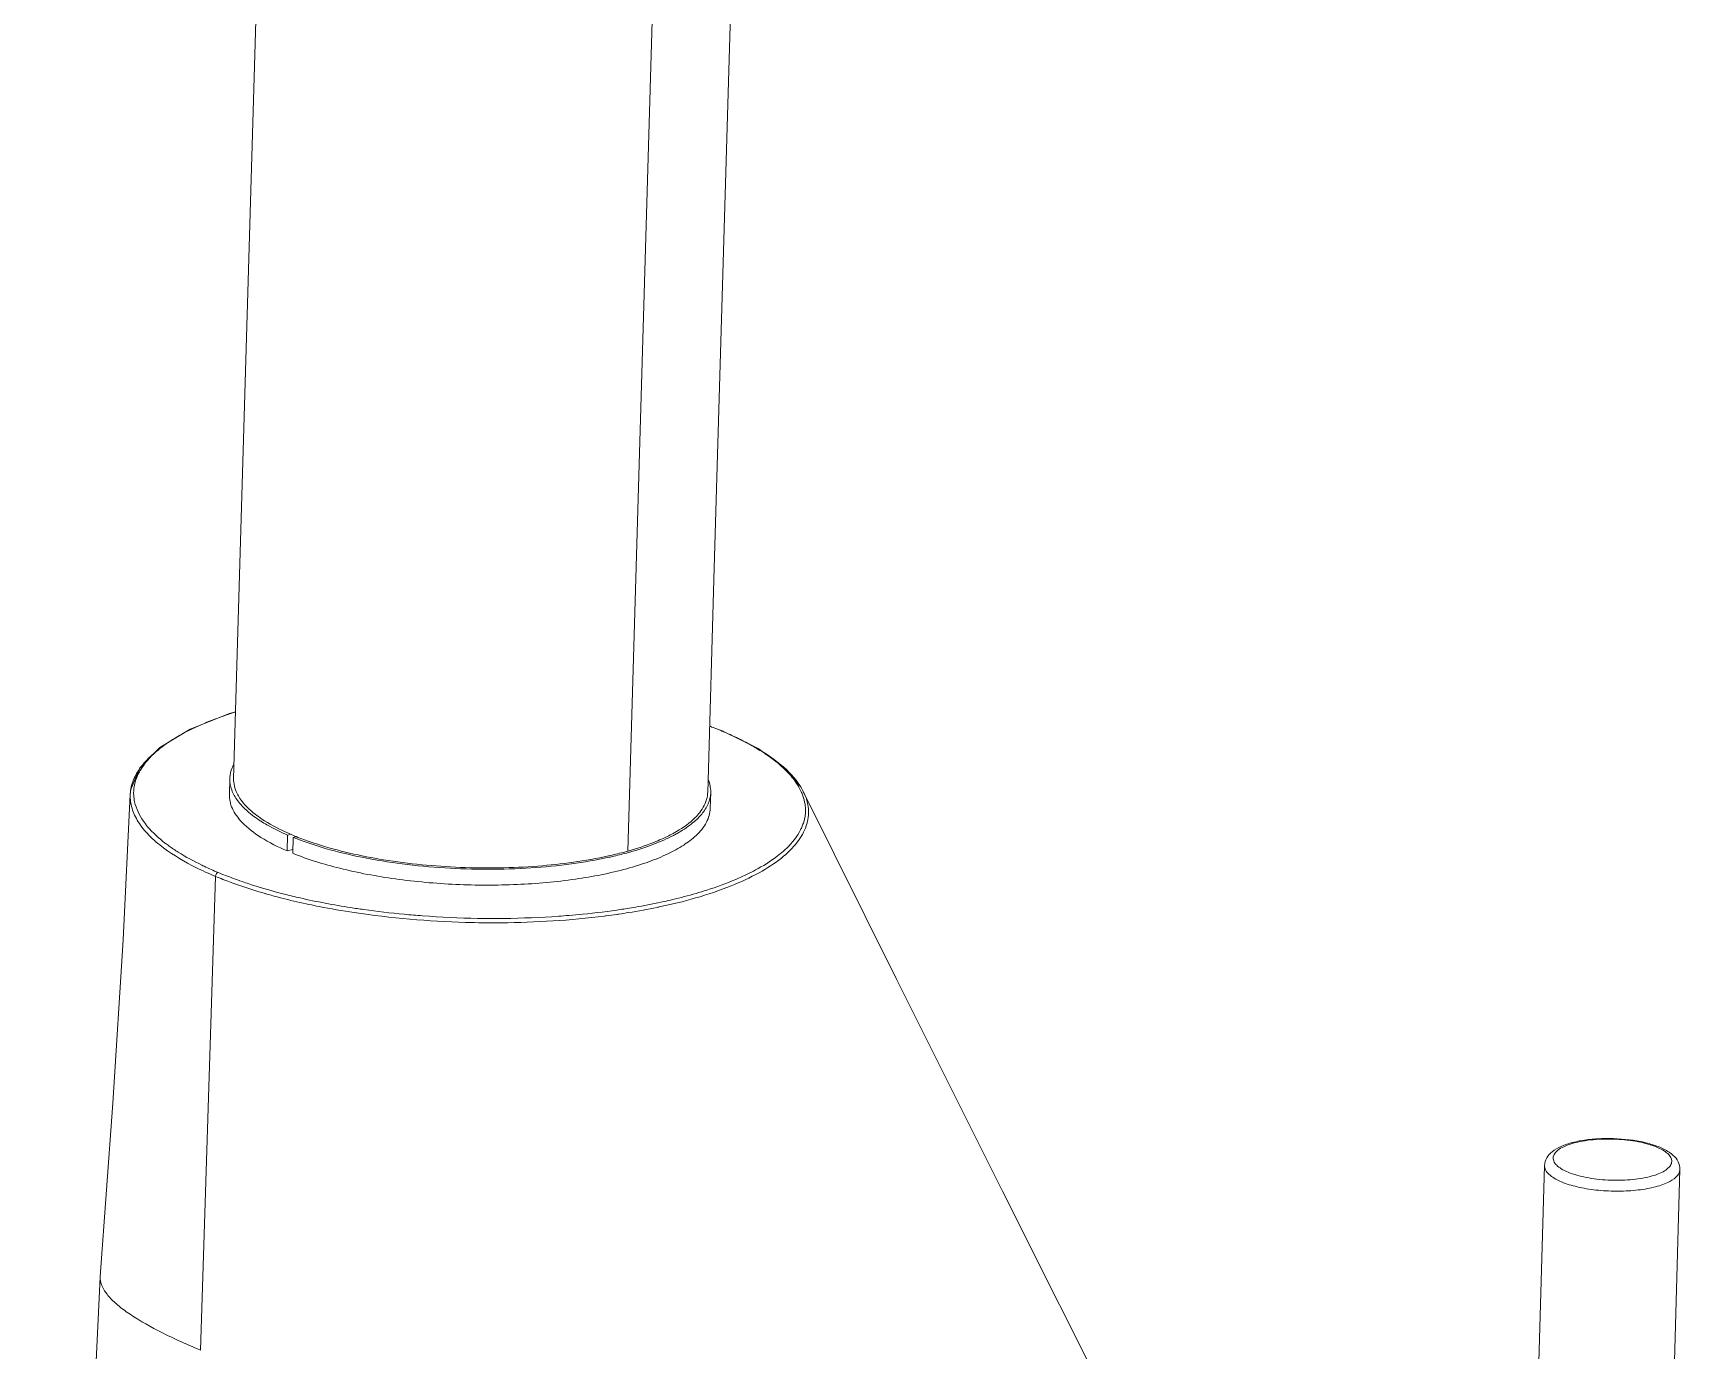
# Model space of a CAD drawing. Header units: inches. Extents: x 21126 to 21898, y -6726 to -5634.
# Drawn here: x 21298.33 to 21346.95, y -5779.39 to -5740.52 of the extents above; entities that cross this region are included whole.
import ezdxf

# ---------------------------------------------------------------- set-up
doc = ezdxf.new("R2010")
doc.units = ezdxf.units.IN
doc.header["$LTSCALE"] = 4.84
doc.header["$MEASUREMENT"] = 0
doc.layers.get('0').update_dxf_attribs({"linetype": 'CONTINUOUS', "lineweight": 13})

msp = doc.modelspace()

# ---------------------------------------------------------------- linework, layer by layer
at = {"color": 7, "linetype": 'Continuous'}
for p, q in [((21317.526, -5708.881), (21315.894, -5764.661)), ((21304.254, -5762.518), (21305.711, -5712.736)), ((21318.673, -5761.108), (21318.305, -5760.98)), ((21318.673, -5761.108), (21318.674, -5761.109)), ((21304.142, -5762.515), (21304.129, -5762.988)), ((21304.143, -5762.515), (21304.142, -5762.519)), ((21301.203, -5762.99), (21301.203, -5762.999)), ((21318.336, -5762.934), (21318.323, -5763.403)), ((21321.016, -5762.938), (21321.012, -5762.929)), ((21321.022, -5762.938), (21321.018, -5762.929)), ((21305.833, -5764.659), (21305.847, -5764.19)), ((21305.957, -5764.159), (21305.847, -5764.19)), ((21306.013, -5764.259), (21305.999, -5764.728)), ((21306.013, -5764.259), (21306.113, -5764.231)), ((21306.002, -5764.611), (21305.833, -5764.659)), ((21303.719, -5765.409), (21303.273, -5779.388)), ((21315.609, -5766.525), (21315.627, -5766.522)), ((21315.609, -5766.525), (21315.627, -5766.522)), ((21316.756, -5766.324), (21316.772, -5766.32)), ((21316.756, -5766.324), (21316.772, -5766.321)), ((21342.173, -5800.383), (21342.946, -5773.945)), ((21346.173, -5800.428), (21346.945, -5774.062)), ((21300.316, -5777.222), (21300.315, -5777.232))]:
    msp.add_line(p, q, dxfattribs=at)
for points in [[(21319.624, -5715.932), (21318.442, -5756.301), (21318.248, -5762.929)], [(21304.312, -5760.555), (21304.135, -5760.602), (21302.97, -5761.065), (21302.075, -5761.604), (21301.482, -5762.208), (21301.217, -5762.846), (21301.203, -5762.999)], [(21321.069, -5762.902), (21320.992, -5762.763), (21320.482, -5762.171), (21319.732, -5761.634), (21318.674, -5761.108)], [(21300.316, -5777.222), (21300.686, -5772.1), (21300.992, -5767.284), (21301.203, -5762.99)], [(21330.327, -5781.427), (21326.948, -5774.694), (21323.811, -5768.421), (21321.069, -5762.902)], [(21298.331, -5832.099), (21299.038, -5807.736), (21299.514, -5793.941), (21300.315, -5777.232)]]:
    msp.add_lwpolyline(points, dxfattribs=at)
for centre, radius, start, end in [((21306.508, -5768.296), 8.034, 113.429, 114.0692), ((21307.707, -5771.43), 11.39, 107.3519, 109.7299), ((21304.77, -5765.057), 4.353, 122.9556, 124.9682), ((21306.36, -5767.967), 7.673, 114.068, 114.8749), ((21314.387, -5771.287), 11.032, 68.4474, 69.1868), ((21314.465, -5771.107), 10.836, 67.3501, 68.4799), ((21314.6, -5770.745), 10.45, 67.0844, 67.2679), ((21314.45, -5771.089), 10.825, 65.9986, 67.0626), ((21315.027, -5769.797), 9.41, 65.6305, 66.009), ((21304.535, -5764.72), 3.942, 124.9738, 126.7941), ((21317.173, -5765.942), 4.992, 55.2323, 56.1275), ((21302.897, -5763.099), 1.621, 149.1765, 153.4506), ((21303.13, -5763.395), 2.017, 140.9969, 146.1124), ((21302.404, -5763.039), 1.201, 171.8062, 177.6668), ((21302.426, -5763.042), 1.224, 170.2893, 171.8143), ((21302.486, -5762.948), 1.182, 175.4323, 183.2799), ((21304.997, -5762.544), 0.855, 176.6241, 178.0485), ((21304.996, -5762.544), 0.854, 178.319, 179.5803), ((21319.489, -5763.6), 1.67, 23.7079, 29.6225), ((21319.501, -5763.688), 1.754, 26.6158, 29.3367), ((21317.483, -5762.909), 0.854, 357.4426, 359.7526), ((21319.657, -5763.525), 1.486, 19.5566, 23.2919), ((21319.918, -5763.455), 1.215, 0.4379, 8.1751), ((21308.969, -5757.125), 7.667, 247.3955, 248.0248), ((21315.258, -5760.413), 4.272, 297.6523, 299.2366), ((21319.674, -5763.371), 1.472, 333.1474, 337.6777), ((21304.997, -5760.832), 4.534, 232.3829, 234.2733), ((21313.321, -5755.381), 9.674, 285.4986, 285.7525), ((21318.137, -5761.983), 3.561, 307.0891, 309.1522), ((21307.249, -5756.954), 9.026, 244.1374, 244.6528), ((21307.579, -5756.247), 9.806, 244.6827, 247.3157), ((21308.313, -5754.419), 11.775, 247.4468, 249.7618), ((21308.52, -5753.869), 12.363, 249.745, 251.0368), ((21316.03, -5758.331), 7.786, 293.0077, 295.7538), ((21309.826, -5749.768), 16.802, 253.717, 253.9935), ((21309.913, -5749.464), 17.118, 253.9938, 255.193), ((21310.177, -5748.47), 18.146, 255.1895, 255.643), ((21310.193, -5748.518), 17.973, 255.1514, 255.6919), ((21310.46, -5747.355), 19.296, 255.6506, 257.8333), ((21310.798, -5745.843), 20.846, 257.8001, 258.0375), ((21310.893, -5745.394), 21.305, 258.0394, 258.867), ((21311.886, -5739.001), 27.648, 264.6081, 265.7355), ((21311.926, -5738.424), 28.227, 265.741, 269.0471), ((21311.934, -5738.136), 28.515, 269.0406, 269.5114), ((21312.078, -5741.392), 25.255, 274.026, 274.7106), ((21312.381, -5744.282), 22.476, 277.2142, 277.3403), ((21312.448, -5744.79), 21.964, 277.3376, 278.1503), ((21312.521, -5745.306), 21.443, 278.153, 278.28), ((21312.602, -5745.882), 20.733, 278.6362, 279.2381), ((21313.223, -5749.288), 17.399, 281.77, 281.92), ((21345.608, -5774.968), 1.698, 64.4508, 67.3901), ((21300.81, -5777.259), 0.495, 176.8646, 182.9215)]:
    msp.add_arc(centre, radius, start, end, dxfattribs=at)
for points, knots in [([(21303.861, -5760.708), (21303.814, -5760.726), (21303.629, -5760.793), (21303.447, -5760.867), (21303.313, -5760.925)], [0, 0, 0, 0, 0.257354, 1, 1, 1, 1]), ([(21302.685, -5761.234), (21302.66, -5761.248), (21302.565, -5761.302), (21302.471, -5761.36), (21302.402, -5761.404)], [0, 0, 0, 0, 0.256402, 1, 1, 1, 1]), ([(21303.133, -5761.006), (21303.094, -5761.024), (21302.942, -5761.096), (21302.793, -5761.173), (21302.685, -5761.234)], [0, 0, 0, 0, 0.258239, 1, 1, 1, 1]), ([(21321.03, -5762.829), (21320.896, -5762.59), (21320.481, -5762.127), (21319.671, -5761.581), (21319.038, -5761.278), (21318.702, -5761.137)], [0, 0, 0, 0, 0.281237, 0.625448, 1, 1, 1, 1]), ([(21319.465, -5761.501), (21319.404, -5761.468), (21319.222, -5761.371), (21319.035, -5761.282), (21318.91, -5761.225)], [0, 0, 0, 0, 0.334089, 1, 1, 1, 1]), ([(21302.174, -5761.563), (21302.101, -5761.617), (21301.849, -5761.821), (21301.625, -5762.067), (21301.504, -5762.269)], [0, 0, 0, 0, 0.277037, 1, 1, 1, 1]), ([(21301.888, -5761.792), (21301.857, -5761.819), (21301.741, -5761.923), (21301.634, -5762.036), (21301.562, -5762.125)], [0, 0, 0, 0, 0.262388, 1, 1, 1, 1]), ([(21319.956, -5761.797), (21319.915, -5761.77), (21319.754, -5761.666), (21319.589, -5761.569), (21319.465, -5761.501)], [0, 0, 0, 0, 0.258468, 1, 1, 1, 1]), ([(21320.771, -5762.524), (21320.724, -5762.463), (21320.502, -5762.207), (21320.235, -5761.991), (21320.02, -5761.841)], [0, 0, 0, 0, 0.226328, 1, 1, 1, 1]), ([(21301.455, -5762.27), (21301.425, -5762.315), (21301.318, -5762.49), (21301.245, -5762.687), (21301.22, -5762.836)], [0, 0, 0, 0, 0.264703, 1, 1, 1, 1]), ([(21301.446, -5762.375), (21301.427, -5762.413), (21301.359, -5762.566), (21301.318, -5762.731), (21301.308, -5762.854)], [0, 0, 0, 0, 0.259424, 1, 1, 1, 1]), ([(21304.254, -5762.111), (21304.238, -5762.142), (21304.181, -5762.263), (21304.149, -5762.395), (21304.143, -5762.494)], [0, 0, 0, 0, 0.260831, 1, 1, 1, 1]), ([(21304.142, -5762.538), (21304.141, -5762.646), (21304.185, -5762.876), (21304.373, -5763.2), (21304.671, -5763.509), (21304.92, -5763.69), (21305.06, -5763.78)], [0, 0, 0, 0, 0.201859, 0.427085, 0.690648, 1, 1, 1, 1]), ([(21304.441, -5763.107), (21304.41, -5763.06), (21304.304, -5762.881), (21304.25, -5762.669), (21304.254, -5762.518)], [0, 0, 0, 0, 0.271614, 1, 1, 1, 1]), ([(21318.337, -5762.913), (21318.337, -5762.883), (21318.331, -5762.758), (21318.298, -5762.636), (21318.261, -5762.549)], [0, 0, 0, 0, 0.243944, 1, 1, 1, 1]), ([(21320.941, -5762.775), (21320.929, -5762.754), (21320.877, -5762.667), (21320.819, -5762.584), (21320.771, -5762.524)], [0, 0, 0, 0, 0.241833, 1, 1, 1, 1]), ([(21301.203, -5762.999), (21301.198, -5763.133), (21301.239, -5763.416), (21301.434, -5763.825), (21301.758, -5764.22), (21302.319, -5764.695), (21302.994, -5765.087), (21303.525, -5765.327), (21303.719, -5765.409)], [0, 0, 0, 0, 0.109636, 0.229109, 0.365892, 0.523957, 0.82764, 1, 1, 1, 1]), ([(21301.307, -5763.016), (21301.31, -5763.08), (21301.348, -5763.352), (21301.473, -5763.606), (21301.592, -5763.778)], [0, 0, 0, 0, 0.234911, 1, 1, 1, 1]), ([(21304.506, -5763.816), (21304.445, -5763.752), (21304.336, -5763.623), (21304.213, -5763.414), (21304.14, -5763.202), (21304.127, -5763.057), (21304.129, -5762.988)], [0, 0, 0, 0, 0.283775, 0.54001, 0.7756, 1, 1, 1, 1]), ([(21305.09, -5763.717), (21305.02, -5763.67), (21304.779, -5763.496), (21304.56, -5763.284), (21304.441, -5763.107)], [0, 0, 0, 0, 0.281788, 1, 1, 1, 1]), ([(21316.817, -5766.311), (21317.537, -5766.159), (21318.55, -5765.883), (21319.738, -5765.338), (21320.404, -5764.912), (21320.89, -5764.448), (21321.184, -5763.944), (21321.255, -5763.405), (21321.151, -5763.068), (21321.074, -5762.911)], [0, 0, 0, 0, 0.358836, 0.50808, 0.63571, 0.742667, 0.83297, 0.914879, 1, 1, 1, 1]), ([(21317.344, -5764.141), (21317.49, -5764.059), (21317.75, -5763.892), (21318.068, -5763.599), (21318.275, -5763.285), (21318.331, -5763.056), (21318.336, -5762.947)], [0, 0, 0, 0, 0.309646, 0.573193, 0.798238, 1, 1, 1, 1]), ([(21318.248, -5762.929), (21318.247, -5762.98), (21318.221, -5763.196), (21318.113, -5763.396), (21318.011, -5763.525)], [0, 0, 0, 0, 0.235769, 1, 1, 1, 1]), ([(21301.592, -5763.778), (21301.631, -5763.835), (21301.816, -5764.075), (21302.044, -5764.281), (21302.229, -5764.424)], [0, 0, 0, 0, 0.227579, 1, 1, 1, 1]), ([(21305.833, -5764.659), (21305.566, -5764.544), (21305.094, -5764.307), (21304.669, -5763.986), (21304.506, -5763.816)], [0, 0, 0, 0, 0.552618, 1, 1, 1, 1]), ([(21305.06, -5763.78), (21305.117, -5763.817), (21305.371, -5763.97), (21305.638, -5764.1), (21305.847, -5764.19)], [0, 0, 0, 0, 0.231986, 1, 1, 1, 1]), ([(21306.022, -5764.203), (21305.934, -5764.166), (21305.613, -5764.026), (21305.302, -5763.859), (21305.09, -5763.717)], [0, 0, 0, 0, 0.271716, 1, 1, 1, 1]), ([(21318.011, -5763.525), (21317.971, -5763.577), (21317.773, -5763.795), (21317.529, -5763.967), (21317.331, -5764.083)], [0, 0, 0, 0, 0.221276, 1, 1, 1, 1]), ([(21318.323, -5763.403), (21318.321, -5763.473), (21318.299, -5763.615), (21318.214, -5763.821), (21318.081, -5764.022), (21317.966, -5764.144), (21317.902, -5764.204)], [0, 0, 0, 0, 0.224614, 0.460323, 0.716497, 1, 1, 1, 1]), ([(21321.036, -5763.93), (21321.053, -5763.891), (21321.11, -5763.736), (21321.134, -5763.569), (21321.133, -5763.446)], [0, 0, 0, 0, 0.257684, 1, 1, 1, 1]), ([(21317.902, -5764.204), (21317.79, -5764.308), (21317.524, -5764.508), (21317.054, -5764.763), (21316.49, -5764.994), (21315.586, -5765.274), (21314.288, -5765.526), (21312.598, -5765.675), (21310.819, -5765.672), (21309.065, -5765.515), (21307.451, -5765.216), (21306.449, -5764.91), (21305.999, -5764.728)], [0, 0, 0, 0, 0.037322, 0.080764, 0.130355, 0.185775, 0.311648, 0.4522, 0.599614, 0.745434, 0.881349, 1, 1, 1, 1]), ([(21306.013, -5764.259), (21306.322, -5764.384), (21306.992, -5764.608), (21308.069, -5764.865), (21309.248, -5765.055), (21310.491, -5765.171), (21311.757, -5765.211), (21313.007, -5765.173), (21314.201, -5765.057), (21314.968, -5764.925), (21315.333, -5764.845)], [0, 0, 0, 0, 0.105756, 0.223845, 0.351251, 0.484478, 0.619765, 0.753254, 0.881172, 1, 1, 1, 1]), ([(21306.696, -5764.451), (21306.644, -5764.434), (21306.444, -5764.367), (21306.245, -5764.294), (21306.1, -5764.235)], [0, 0, 0, 0, 0.258315, 1, 1, 1, 1]), ([(21316.885, -5764.309), (21316.811, -5764.343), (21316.487, -5764.478), (21316.153, -5764.588), (21315.894, -5764.661)], [0, 0, 0, 0, 0.233222, 1, 1, 1, 1]), ([(21315.947, -5764.692), (21316.184, -5764.625), (21316.624, -5764.483), (21317.049, -5764.297), (21317.24, -5764.197)], [0, 0, 0, 0, 0.53174, 1, 1, 1, 1]), ([(21317.331, -5764.083), (21317.297, -5764.103), (21317.152, -5764.184), (21317.001, -5764.258), (21316.885, -5764.309)], [0, 0, 0, 0, 0.238292, 1, 1, 1, 1]), ([(21320.385, -5764.744), (21320.452, -5764.69), (21320.685, -5764.485), (21320.886, -5764.237), (21320.988, -5764.036)], [0, 0, 0, 0, 0.276747, 1, 1, 1, 1]), ([(21302.349, -5764.513), (21302.438, -5764.577), (21302.748, -5764.784), (21303.075, -5764.961), (21303.312, -5765.076)], [0, 0, 0, 0, 0.293822, 1, 1, 1, 1]), ([(21315.318, -5764.805), (21314.634, -5764.957), (21313.175, -5765.153), (21310.947, -5765.185), (21308.751, -5764.973), (21307.342, -5764.66), (21306.696, -5764.451)], [0, 0, 0, 0, 0.241278, 0.505075, 0.766239, 1, 1, 1, 1]), ([(21315.894, -5764.661), (21315.848, -5764.674), (21315.657, -5764.726), (21315.464, -5764.773), (21315.318, -5764.805)], [0, 0, 0, 0, 0.241147, 1, 1, 1, 1]), ([(21315.333, -5764.845), (21315.383, -5764.834), (21315.574, -5764.791), (21315.765, -5764.743), (21315.906, -5764.704)], [0, 0, 0, 0, 0.256255, 1, 1, 1, 1]), ([(21303.719, -5765.409), (21303.72, -5765.396), (21303.728, -5765.35), (21303.763, -5765.304), (21303.797, -5765.294)], [0, 0, 0, 0, 0.266069, 1, 1, 1, 1]), ([(21319.414, -5765.344), (21319.496, -5765.304), (21319.798, -5765.151), (21320.087, -5764.973), (21320.284, -5764.823)], [0, 0, 0, 0, 0.269589, 1, 1, 1, 1]), ([(21303.719, -5765.409), (21303.792, -5765.439), (21304.249, -5765.623), (21304.718, -5765.779), (21305.115, -5765.896)], [0, 0, 0, 0, 0.159189, 1, 1, 1, 1]), ([(21304.502, -5765.561), (21304.57, -5765.585), (21304.928, -5765.705), (21305.291, -5765.812), (21305.587, -5765.89)], [0, 0, 0, 0, 0.189767, 1, 1, 1, 1]), ([(21317.905, -5765.91), (21318.009, -5765.879), (21318.404, -5765.758), (21318.794, -5765.617), (21319.074, -5765.498)], [0, 0, 0, 0, 0.263828, 1, 1, 1, 1]), ([(21305.752, -5765.933), (21305.906, -5765.972), (21306.552, -5766.128), (21307.207, -5766.252), (21307.706, -5766.33)], [0, 0, 0, 0, 0.239145, 1, 1, 1, 1]), ([(21315.93, -5766.347), (21316.019, -5766.332), (21316.364, -5766.274), (21316.707, -5766.206), (21316.962, -5766.15)], [0, 0, 0, 0, 0.256028, 1, 1, 1, 1]), ([(21316.962, -5766.15), (21317.043, -5766.132), (21317.36, -5766.059), (21317.674, -5765.977), (21317.905, -5765.91)], [0, 0, 0, 0, 0.257644, 1, 1, 1, 1]), ([(21306.779, -5766.298), (21307.122, -5766.365), (21308.552, -5766.611), (21310.001, -5766.734), (21311.101, -5766.766)], [0, 0, 0, 0, 0.241328, 1, 1, 1, 1]), ([(21307.706, -5766.33), (21307.836, -5766.35), (21308.361, -5766.428), (21308.889, -5766.49), (21309.288, -5766.527)], [0, 0, 0, 0, 0.246489, 1, 1, 1, 1]), ([(21311.101, -5766.766), (21311.452, -5766.776), (21312.822, -5766.79), (21314.193, -5766.708), (21315.204, -5766.58)], [0, 0, 0, 0, 0.256565, 1, 1, 1, 1]), ([(21311.691, -5766.65), (21311.873, -5766.652), (21312.594, -5766.651), (21313.315, -5766.623), (21313.851, -5766.585)], [0, 0, 0, 0, 0.252957, 1, 1, 1, 1]), ([(21314.152, -5766.562), (21314.286, -5766.551), (21314.808, -5766.504), (21315.329, -5766.439), (21315.715, -5766.38)], [0, 0, 0, 0, 0.255674, 1, 1, 1, 1]), ([(21315.627, -5766.522), (21315.724, -5766.508), (21316.102, -5766.45), (21316.478, -5766.382), (21316.756, -5766.324)], [0, 0, 0, 0, 0.255917, 1, 1, 1, 1]), ([(21343.168, -5773.538), (21343.107, -5773.588), (21342.997, -5773.707), (21342.949, -5773.866), (21342.946, -5773.945)], [0, 0, 0, 0, 0.497996, 1, 1, 1, 1]), ([(21346.351, -5773.403), (21346.232, -5773.354), (21345.972, -5773.271), (21345.399, -5773.16), (21344.791, -5773.129), (21344.194, -5773.176), (21343.791, -5773.25), (21343.446, -5773.361), (21343.248, -5773.472), (21343.168, -5773.538)], [0, 0, 0, 0, 0.11721, 0.248871, 0.5322, 0.669735, 0.795513, 0.905345, 1, 1, 1, 1]), ([(21346.261, -5773.4), (21346.087, -5773.327), (21345.687, -5773.221), (21345.054, -5773.151), (21344.5, -5773.161), (21344.078, -5773.216), (21343.803, -5773.276), (21343.569, -5773.356), (21343.354, -5773.464), (21343.206, -5773.611), (21343.201, -5773.748), (21343.224, -5773.834), (21343.303, -5773.941), (21343.451, -5774.05), (21343.574, -5774.109), (21343.643, -5774.138)], [0, 0, 0, 0, 0.144722, 0.314666, 0.48759, 0.567963, 0.64074, 0.70385, 0.755994, 0.828529, 0.843764, 0.859518, 0.895889, 0.942365, 1, 1, 1, 1]), ([(21343.643, -5774.138), (21343.813, -5774.209), (21344.202, -5774.314), (21344.82, -5774.385), (21345.457, -5774.378), (21345.956, -5774.304), (21346.292, -5774.2), (21346.481, -5774.111), (21346.618, -5774.01), (21346.7, -5773.892), (21346.707, -5773.759), (21346.637, -5773.636), (21346.511, -5773.525), (21346.403, -5773.465), (21346.341, -5773.435)], [0, 0, 0, 0, 0.144129, 0.313328, 0.486479, 0.641622, 0.706631, 0.761118, 0.804759, 0.839228, 0.869619, 0.903527, 0.946344, 1, 1, 1, 1]), ([(21346.747, -5773.643), (21346.72, -5773.618), (21346.6, -5773.521), (21346.46, -5773.449), (21346.351, -5773.403)], [0, 0, 0, 0, 0.23223, 1, 1, 1, 1]), ([(21342.946, -5773.945), (21342.945, -5773.989), (21342.971, -5774.087), (21343.078, -5774.213), (21343.242, -5774.33), (21343.375, -5774.394), (21343.45, -5774.426)], [0, 0, 0, 0, 0.179537, 0.395881, 0.668007, 1, 1, 1, 1]), ([(21346.945, -5774.062), (21346.947, -5773.983), (21346.907, -5773.821), (21346.805, -5773.696), (21346.747, -5773.643)], [0, 0, 0, 0, 0.502003, 1, 1, 1, 1]), ([(21343.45, -5774.426), (21343.598, -5774.487), (21343.933, -5774.587), (21344.474, -5774.676), (21345.056, -5774.709), (21345.542, -5774.688), (21345.912, -5774.639), (21346.161, -5774.589), (21346.386, -5774.525), (21346.675, -5774.415), (21346.939, -5774.237), (21346.945, -5774.062)], [0, 0, 0, 0, 0.129598, 0.280301, 0.440789, 0.598442, 0.67235, 0.74108, 0.803439, 0.8585, 1, 1, 1, 1]), ([(21300.315, -5777.284), (21300.324, -5777.451), (21300.474, -5777.717), (21300.769, -5778.015), (21301.258, -5778.397), (21302.097, -5778.874), (21302.848, -5779.211), (21303.273, -5779.388)], [0, 0, 0, 0, 0.133885, 0.226614, 0.339768, 0.629862, 1, 1, 1, 1])]:
    msp.add_open_spline(points, degree=3, knots=knots, dxfattribs=at)
for points in [[(21318.638, -5761.107), (21318.649, -5761.104), (21318.662, -5761.104), (21318.673, -5761.108)], [(21318.674, -5761.109), (21318.686, -5761.114), (21318.696, -5761.125), (21318.702, -5761.137)], [(21321.12, -5763.282), (21321.108, -5763.196), (21321.086, -5763.11), (21321.057, -5763.028)]]:
    msp.add_open_spline(points, degree=3, dxfattribs=at)

doc.saveas('drawing.dxf')
